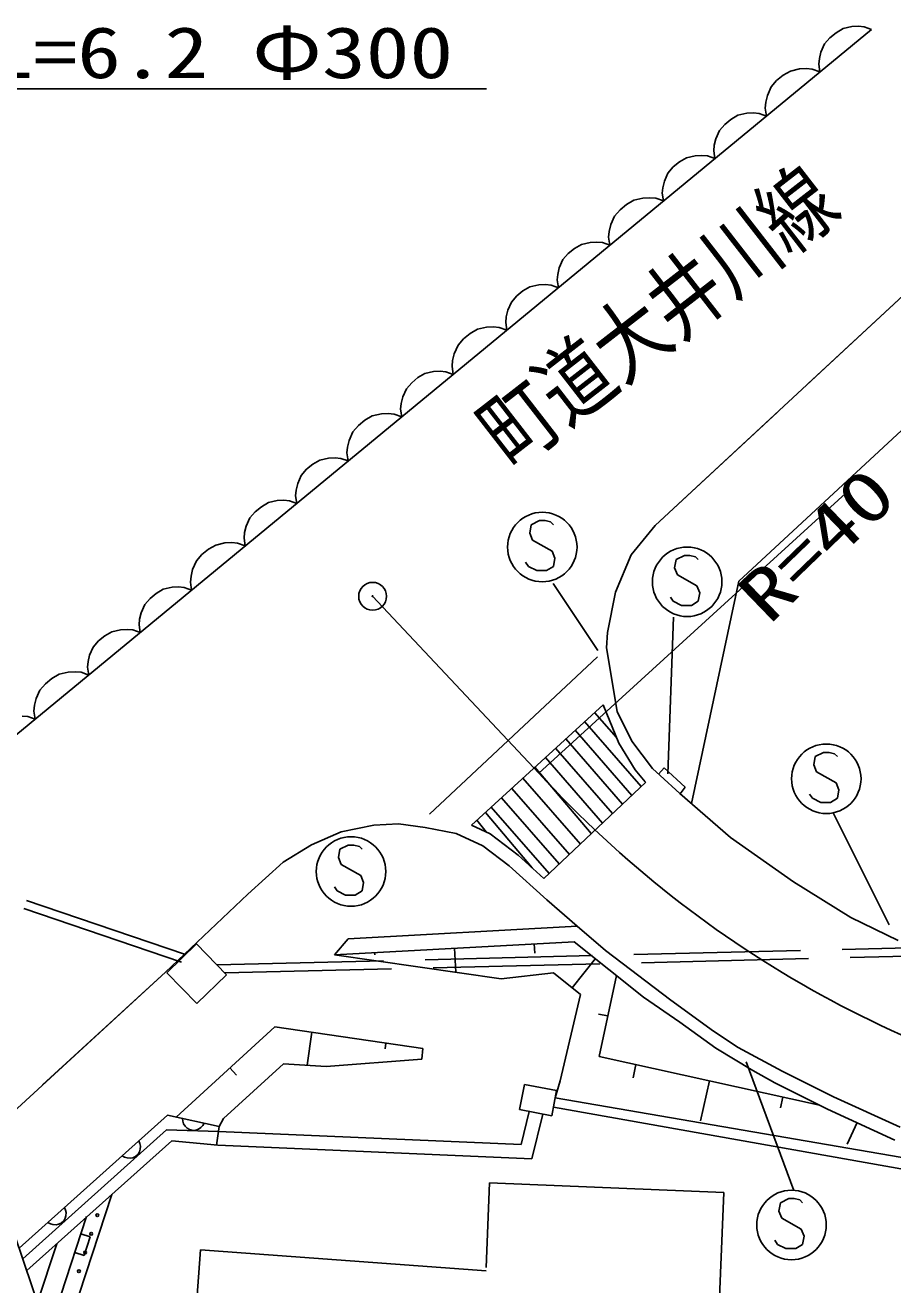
# Model space of a CAD drawing. Units: millimetres, scale not verified. Extents: x 40000 to 680000, y 20000 to 380000.
# Drawn here: x 69918 to 101127, y 293708 to 339029 of the extents above; entities that cross this region are included whole.
import ezdxf
from ezdxf.enums import TextEntityAlignment as Align

# ---------------------------------------------------------------- set-up
doc = ezdxf.new("R2010")
doc.units = ezdxf.units.MM
doc.header["$LTSCALE"] = 1000
for name, pattern in [('CHAIN', [18.5, 12, -1.5, 3.5, -1.5]), ('DASHED', [7.5, 6, -1.5]), ('LONG_DASHED_DOTTED', [15.25, 12, -1.5, 0.25, -1.5])]:
    doc.linetypes.add(name, pattern=pattern)
for name, color, linetype, lineweight in [('M-BGD', 7, 'Continuous', 25), ('M-BGD-EXST', 2, 'Continuous', 25), ('M-BMK', 3, 'CHAIN', 25), ('M-BMK-OTRS', 2, 'LONG_DASHED_DOTTED', 25), ('M-BMK-SRVR', 3, 'Continuous', 25), ('M-STR-HTXT', 5, 'Continuous', 25), ('M-STR-STRC', 5, 'Continuous', 25)]:
    doc.layers.add(name, color=color, linetype=linetype, lineweight=lineweight)
doc.styles.add('ＭＳ ゴシック', font='')
doc.styles.get('ＭＳ ゴシック').set_extended_font_data('MS Gothic')

msp = doc.modelspace()

# ---------------------------------------------------------------- linework, layer by layer
at = {"layer": 'M-BGD'}
for p, q in [((64663, 309430), (100358, 338876)), ((98863, 338576), (98671, 338356)), ((99085, 338760), (98863, 338576)), ((99338, 338906), (99085, 338760)), ((99652, 338978), (99338, 338906)), ((99891, 338989), (99652, 338978)), ((100094, 338970), (99891, 338989)), ((100358, 338876), (100094, 338970)), ((98671, 338356), (98541, 338062)), ((98484, 337829), (98465, 337626)), ((98541, 338062), (98484, 337829)), ((97181, 337228), (96949, 337037)), ((97444, 337380), (97181, 337228)), ((97771, 337455), (97444, 337380)), ((98021, 337467), (97771, 337455)), ((98232, 337446), (98021, 337467)), ((98507, 337349), (98232, 337446)), ((98465, 337626), (98507, 337349)), ((96750, 336807), (96614, 336501)), ((96949, 337037), (96750, 336807)), ((96614, 336501), (96555, 336258)), ((95872, 335860), (95558, 335788)), ((96112, 335871), (95872, 335860)), ((96314, 335852), (96112, 335871)), ((96578, 335758), (96314, 335852)), ((96555, 336258), (96535, 336046)), ((96535, 336046), (96578, 335758)), ((95083, 335458), (94892, 335238)), ((95305, 335642), (95083, 335458)), ((95558, 335788), (95305, 335642)), ((94761, 334944), (94705, 334710)), ((94892, 335238), (94761, 334944)), ((94705, 334710), (94685, 334508)), ((94685, 334508), (94727, 334231)), ((93454, 334114), (93232, 333931)), ((93707, 334261), (93454, 334114)), ((94021, 334333), (93707, 334261)), ((94260, 334344), (94021, 334333)), ((94463, 334324), (94260, 334344)), ((94727, 334231), (94463, 334324)), ((93040, 333711), (92910, 333416)), ((93232, 333931), (93040, 333711)), ((92853, 333183), (92834, 332980)), ((92910, 333416), (92853, 333183)), ((91813, 332735), (91550, 332582)), ((92140, 332810), (91813, 332735)), ((92389, 332821), (92140, 332810)), ((92601, 332801), (92389, 332821)), ((92875, 332704), (92601, 332801)), ((92834, 332980), (92875, 332704)), ((91318, 332391), (91119, 332162)), ((91550, 332582), (91318, 332391)), ((90983, 331855), (90924, 331612)), ((91119, 332162), (90983, 331855)), ((90924, 331612), (90904, 331401)), ((90904, 331401), (90947, 331113)), ((89674, 330996), (89452, 330813)), ((89927, 331142), (89674, 330996)), ((90241, 331215), (89927, 331142)), ((90480, 331226), (90241, 331215)), ((90683, 331206), (90480, 331226)), ((90947, 331113), (90683, 331206)), ((89260, 330593), (89130, 330298)), ((89452, 330813), (89260, 330593)), ((89073, 330065), (89054, 329862)), ((89130, 330298), (89073, 330065)), ((88076, 329615), (87823, 329469)), ((88389, 329687), (88076, 329615)), ((88629, 329698), (88389, 329687)), ((88832, 329679), (88629, 329698)), ((89096, 329585), (88832, 329679)), ((89054, 329862), (89096, 329585)), ((87409, 329065), (87279, 328771)), ((87601, 329286), (87409, 329065)), ((87823, 329469), (87601, 329286)), ((87279, 328771), (87222, 328538)), ((86509, 328164), (86182, 328089)), ((86758, 328176), (86509, 328164)), ((86969, 328156), (86758, 328176)), ((87244, 328058), (86969, 328156)), ((87222, 328538), (87203, 328335)), ((87203, 328335), (87244, 328058)), ((85687, 327746), (85487, 327516)), ((85918, 327937), (85687, 327746)), ((86182, 328089), (85918, 327937)), ((85487, 327516), (85352, 327210)), ((85293, 326967), (85272, 326756)), ((85352, 327210), (85293, 326967)), ((84043, 326351), (83821, 326167)), ((84296, 326497), (84043, 326351)), ((84610, 326569), (84296, 326497)), ((84849, 326580), (84610, 326569)), ((85052, 326561), (84849, 326580)), ((85316, 326467), (85052, 326561)), ((85272, 326756), (85316, 326467)), ((83629, 325947), (83499, 325653)), ((83821, 326167), (83629, 325947)), ((83442, 325420), (83423, 325217)), ((83499, 325653), (83442, 325420)), ((82402, 324971), (82139, 324819)), ((82729, 325046), (82402, 324971)), ((82979, 325058), (82729, 325046)), ((83190, 325037), (82979, 325058)), ((83464, 324940), (83190, 325037)), ((83423, 325217), (83464, 324940)), ((81907, 324628), (81708, 324398)), ((82139, 324819), (81907, 324628)), ((81572, 324092), (81513, 323849)), ((81708, 324398), (81572, 324092)), ((101435, 324443), (95585, 319023)), ((81513, 323849), (81493, 323637)), ((81493, 323637), (81536, 323349)), ((80263, 323233), (80041, 323049)), ((80516, 323379), (80263, 323233)), ((80830, 323451), (80516, 323379)), ((81069, 323462), (80830, 323451)), ((81272, 323443), (81069, 323462)), ((81536, 323349), (81272, 323443)), ((79849, 322829), (79719, 322535)), ((80041, 323049), (79849, 322829)), ((79662, 322301), (79643, 322099)), ((79719, 322535), (79662, 322301)), ((78665, 321851), (78412, 321705)), ((78978, 321924), (78665, 321851)), ((79218, 321935), (78978, 321924)), ((79421, 321915), (79218, 321935)), ((79685, 321822), (79421, 321915)), ((79643, 322099), (79685, 321822)), ((78190, 321522), (77998, 321302)), ((78412, 321705), (78190, 321522)), ((77868, 321007), (77811, 320774)), ((77998, 321302), (77868, 321007)), ((77811, 320774), (77792, 320571)), ((77792, 320571), (77833, 320295)), ((76276, 319982), (76077, 319753)), ((76508, 320173), (76276, 319982)), ((76771, 320325), (76508, 320173)), ((77098, 320401), (76771, 320325)), ((77347, 320412), (77098, 320401)), ((77559, 320392), (77347, 320412)), ((77833, 320295), (77559, 320392)), ((76077, 319753), (75941, 319446)), ((75882, 319203), (75861, 318992)), ((75941, 319446), (75882, 319203)), ((74885, 318733), (74632, 318587)), ((75199, 318806), (74885, 318733)), ((75438, 318817), (75199, 318806)), ((75641, 318797), (75438, 318817)), ((75905, 318704), (75641, 318797)), ((75861, 318992), (75905, 318704)), ((95585, 319023), (93884, 311024)), ((74218, 318184), (74088, 317889)), ((74410, 318404), (74218, 318184)), ((74632, 318587), (74410, 318404)), ((74088, 317889), (74031, 317656)), ((73347, 317278), (73033, 317206)), ((73587, 317289), (73347, 317278)), ((73790, 317270), (73587, 317289)), ((74054, 317176), (73790, 317270)), ((74031, 317656), (74012, 317453)), ((74012, 317453), (74054, 317176)), ((72559, 316877), (72367, 316656)), ((72781, 317060), (72559, 316877)), ((73033, 317206), (72781, 317060)), ((72236, 316362), (72180, 316129)), ((72367, 316656), (72236, 316362)), ((90822, 316631), (91208, 314341)), ((72180, 316129), (72161, 315926)), ((72161, 315926), (72202, 315649)), ((90500, 316305), (84456, 310643)), ((70876, 315528), (70645, 315337)), ((71140, 315680), (70876, 315528)), ((71466, 315755), (71140, 315680)), ((71716, 315767), (71466, 315755)), ((71927, 315747), (71716, 315767)), ((72202, 315649), (71927, 315747)), ((70445, 315107), (70309, 314801)), ((70645, 315337), (70445, 315107)), ((70251, 314558), (70230, 314347)), ((70309, 314801), (70251, 314558)), ((90704, 314581), (85974, 310243)), ((90706, 314575), (91266, 313199)), ((70010, 314152), (69807, 314171)), ((70274, 314058), (70010, 314152)), ((70230, 314347), (70274, 314058)), ((90397, 314299), (91183, 313401)), ((91208, 314341), (91737, 313264)), ((91740, 311319), (89699, 313659)), ((92075, 311635), (90038, 313970)), ((91407, 311004), (89361, 313350)), ((91266, 313199), (91857, 312242)), ((91737, 313264), (92482, 312285)), ((91046, 310663), (88996, 313014)), ((88253, 312333), (90281, 309941)), ((90684, 310321), (88629, 312678)), ((92482, 312285), (92754, 312031)), ((92695, 312086), (92907, 312314)), ((92907, 312314), (93657, 311619)), ((89887, 309568), (87821, 311937)), ((91857, 312242), (92224, 311808)), ((92754, 312031), (93464, 311388)), ((89493, 309196), (87422, 311571)), ((92243, 311793), (88575, 308330)), ((93464, 311388), (95291, 309805)), ((93657, 311619), (93480, 311374)), ((89129, 308853), (87054, 311233)), ((86470, 310698), (88159, 308707)), ((88766, 308510), (86685, 310895)), ((80218, 309544), (81278, 310009)), ((81278, 310009), (82457, 310251)), ((82457, 310251), (83349, 310298)), ((83349, 310298), (84307, 310162)), ((84307, 310162), (85415, 309948)), ((85974, 310243), (86641, 309939)), ((86169, 310422), (86501, 310002)), ((79198, 308917), (80218, 309544)), ((85415, 309948), (86382, 309507)), ((86641, 309939), (87651, 309166)), ((95291, 309805), (97555, 308212)), ((86382, 309507), (87331, 308781)), ((87651, 309166), (88575, 308330)), ((77927, 307769), (79198, 308917)), ((87331, 308781), (88687, 307555)), ((97555, 308212), (99616, 306918)), ((74966, 304956), (77927, 307769)), ((88687, 307555), (89776, 306612)), ((99616, 306918), (101319, 306094)), ((89776, 306612), (81532, 306157)), ((89776, 306612), (90795, 305731)), ((75014, 304936), (76085, 305971)), ((76085, 305971), (77159, 304860)), ((81532, 306157), (81049, 305586)), ((81049, 305586), (89666, 306053)), ((88230, 305975), (88248, 305642)), ((89666, 306053), (92161, 304062)), ((81049, 305586), (87041, 304719)), ((82485, 305664), (82490, 305577)), ((85357, 305819), (85404, 304956)), ((90795, 305731), (93148, 303954)), ((90427, 305446), (89590, 304398)), ((76089, 303825), (75014, 304936)), ((77159, 304860), (76089, 303825)), ((87041, 304719), (88925, 304936)), ((88925, 304936), (89895, 304151)), ((90569, 301922), (91187, 304839)), ((89895, 304151), (89163, 301053)), ((92161, 304062), (93464, 303159)), ((93148, 303954), (94681, 302840)), ((90878, 303381), (90544, 303451)), ((78897, 302985), (75352, 299744)), ((84222, 302216), (78897, 302985)), ((80229, 302793), (80057, 301606)), ((93464, 303159), (94759, 302220)), ((94681, 302840), (95569, 302249)), ((82891, 302408), (82861, 302201)), ((84191, 301826), (84222, 302216)), ((98486, 300169), (90569, 301922)), ((94759, 302220), (96092, 301414)), ((97144, 301398), (95569, 302249)), ((77047, 299688), (79205, 301664)), ((77284, 301510), (77523, 301248)), ((79205, 301664), (80739, 301560)), ((80739, 301560), (84191, 301826)), ((91889, 301630), (91782, 301149)), ((96881, 300970), (96092, 301414)), ((97144, 301398), (98995, 300474)), ((89163, 301053), (88977, 300431)), ((94528, 301046), (94209, 299606)), ((96881, 300970), (98780, 300023)), ((87704, 300013), (87879, 300921)), ((87879, 300921), (89032, 300700)), ((89032, 300700), (88857, 299791)), ((88921, 300101), (116040, 295285)), ((116164, 295771), (88977, 300431)), ((97167, 300461), (97082, 300078)), ((98995, 300474), (101392, 299379)), ((69700, 295024), (75039, 299813)), ((75039, 299813), (76894, 299403)), ((75576, 299694), (75586, 299593)), ((75586, 299593), (75616, 299505)), ((77047, 299688), (76894, 299403)), ((88857, 299791), (87704, 300013)), ((88049, 299947), (87759, 298760)), ((88540, 299852), (88147, 298243)), ((98780, 300023), (101199, 298917)), ((75005, 299290), (69832, 294637)), ((76869, 299229), (75005, 299290)), ((75616, 299505), (75677, 299410)), ((75677, 299410), (75745, 299346)), ((75745, 299346), (75831, 299294)), ((75831, 299294), (75956, 299266)), ((75956, 299266), (76057, 299277)), ((76057, 299277), (76146, 299306)), ((76146, 299306), (76241, 299367)), ((76241, 299367), (76305, 299435)), ((76305, 299435), (76357, 299522)), ((76894, 299403), (76793, 298735)), ((87759, 298760), (76869, 299229)), ((99843, 299543), (99487, 298773)), ((75191, 298889), (69972, 294224)), ((74042, 298790), (74002, 298883)), ((74060, 298698), (74042, 298790)), ((74054, 298585), (74060, 298698)), ((76850, 298730), (75191, 298889)), ((88147, 298243), (76850, 298730)), ((73406, 298348), (73494, 298298)), ((73494, 298298), (73583, 298271)), ((73583, 298271), (73696, 298265)), ((73696, 298265), (73788, 298282)), ((73788, 298282), (73881, 298323)), ((73881, 298323), (73976, 298408)), ((73976, 298408), (74026, 298496)), ((74026, 298496), (74054, 298585)), ((86498, 294333), (86625, 297375)), ((86625, 297375), (95051, 297024)), ((71076, 290981), (73035, 296962)), ((95051, 297024), (94207, 276759)), ((71373, 296396), (71333, 296488)), ((70737, 295954), (70825, 295904)), ((72125, 296168), (71197, 293334)), ((71212, 295928), (71307, 296014)), ((71307, 296014), (71357, 296102)), ((71357, 296102), (71384, 296191)), ((71391, 296304), (71373, 296396)), ((71384, 296191), (71391, 296304)), ((70825, 295904), (70914, 295877)), ((70914, 295877), (71027, 295870)), ((71027, 295870), (71119, 295888)), ((71119, 295888), (71212, 295928)), ((72252, 295431), (71919, 295540)), ((70363, 293078), (71050, 295188)), ((72034, 294766), (72252, 295431)), ((71701, 294875), (72034, 294766)), ((75109, 279845), (76229, 294966)), ((76229, 294966), (86498, 294206))]:
    msp.add_line(p, q, dxfattribs=at)
at = {"layer": 'M-BGD', "linetype": 'DASHED'}
for p, q in [((92578, 321026), (108070, 335414)), ((91721, 319969), (92578, 321026)), ((91154, 318635), (91721, 319969)), ((90859, 317183), (91154, 318635)), ((90822, 316631), (90859, 317183)), ((75545, 305317), (64187, 309186)), ((75642, 305601), (64284, 309470)), ((76811, 305220), (104959, 305917)), ((77095, 304927), (105604, 305633)), ((74966, 304956), (68377, 298912))]:
    msp.add_line(p, q, dxfattribs=at)
at = {"layer": 'M-BGD'}
for centre in [(72512, 296213), (72292, 295541), (72072, 294869), (71851, 294197)]:
    msp.add_circle(centre, 50, dxfattribs=at)
at = {"layer": 'M-BGD-EXST'}
for p, q in [((88118, 321054), (88068, 320754)), ((88418, 321204), (88118, 321054)), ((88618, 321204), (88418, 321204)), ((88818, 321154), (88618, 321204)), ((88918, 321054), (88818, 321154)), ((88068, 320754), (88168, 320504)), ((88168, 320504), (88868, 320104)), ((88868, 320104), (88968, 319854)), ((88018, 319554), (87918, 319704)), ((88318, 319404), (88018, 319554)), ((88918, 319554), (88668, 319404)), ((88968, 319854), (88918, 319554)), ((93330, 319803), (93280, 319503)), ((93630, 319953), (93330, 319803)), ((93830, 319953), (93630, 319953)), ((94030, 319903), (93830, 319953)), ((94130, 319803), (94030, 319903)), ((88668, 319404), (88318, 319404)), ((93280, 319503), (93380, 319253)), ((93380, 319253), (94080, 318853)), ((88912, 318942), (90522, 316526)), ((94080, 318853), (94180, 318603)), ((93230, 318303), (93130, 318453)), ((93530, 318153), (93230, 318303)), ((94130, 318303), (93880, 318153)), ((94180, 318603), (94130, 318303)), ((93240, 317734), (93039, 312097)), ((93880, 318153), (93530, 318153)), ((98634, 312865), (98334, 312715)), ((98834, 312865), (98634, 312865)), ((99034, 312815), (98834, 312865)), ((99134, 312715), (99034, 312815)), ((98334, 312715), (98284, 312415)), ((98284, 312415), (98384, 312165)), ((98384, 312165), (99084, 311765)), ((98234, 311215), (98134, 311365)), ((99084, 311765), (99184, 311515)), ((99184, 311515), (99134, 311215)), ((98534, 311065), (98234, 311215)), ((98884, 311065), (98534, 311065)), ((99134, 311215), (98884, 311065)), ((98978, 310688), (100991, 306662)), ((81238, 309379), (81188, 309079)), ((81538, 309529), (81238, 309379)), ((81738, 309529), (81538, 309529)), ((81938, 309479), (81738, 309529)), ((82038, 309379), (81938, 309479)), ((81188, 309079), (81288, 308829)), ((81288, 308829), (81988, 308429)), ((81988, 308429), (82088, 308179)), ((81138, 307879), (81038, 308029)), ((81438, 307729), (81138, 307879)), ((82038, 307879), (81788, 307729)), ((82088, 308179), (82038, 307879)), ((81788, 307729), (81438, 307729)), ((97569, 297099), (95857, 301729)), ((97083, 296661), (97033, 296361)), ((97383, 296811), (97083, 296661)), ((97583, 296811), (97383, 296811)), ((97783, 296761), (97583, 296811)), ((97883, 296661), (97783, 296761)), ((97033, 296361), (97133, 296111)), ((97133, 296111), (97833, 295711)), ((97833, 295711), (97933, 295461)), ((96983, 295161), (96883, 295311)), ((97283, 295011), (96983, 295161)), ((97883, 295161), (97633, 295011)), ((97933, 295461), (97883, 295161)), ((97633, 295011), (97283, 295011))]:
    msp.add_line(p, q, dxfattribs=at)
for centre in [(88518, 320254), (93730, 319003), (98734, 311915), (81638, 308579), (97483, 295861)]:
    msp.add_circle(centre, 1250, dxfattribs=at)
at = {"layer": 'M-BMK'}
msp.add_line((88397, 312122), (82414, 318482), dxfattribs=at)
at = {"layer": 'M-BMK', "linetype": 'Continuous'}
msp.add_arc((117608, 338809), 39565, 222.4143, 259.9604, dxfattribs=at)
at = {"layer": 'M-BMK-OTRS'}
msp.add_line((66690, 303873), (76598, 274753), dxfattribs=at)
at = {"layer": 'M-BMK-SRVR'}
for radius in [500, 20]:
    msp.add_circle((82414, 318482), radius, dxfattribs=at)
at = {"layer": 'M-STR-HTXT'}
for p, q in [((63013, 336736), (86508, 336736)), ((88397, 312122), (99570, 322317))]:
    msp.add_line(p, q, dxfattribs=at)
at = {"layer": 'M-STR-STRC'}
for p, q in [((92578, 321026), (108070, 335414)), ((91721, 319969), (92578, 321026)), ((91154, 318635), (91721, 319969)), ((90859, 317183), (91154, 318635)), ((90822, 316631), (90859, 317183)), ((90822, 316631), (91208, 314341)), ((91208, 314341), (91737, 313264)), ((91737, 313264), (92482, 312285)), ((92482, 312285), (92754, 312031)), ((92754, 312031), (93464, 311388)), ((93464, 311388), (95291, 309805)), ((80218, 309544), (81278, 310009)), ((81278, 310009), (82457, 310251)), ((82457, 310251), (83349, 310298)), ((83349, 310298), (84307, 310162)), ((84307, 310162), (85415, 309948)), ((79198, 308917), (80218, 309544)), ((85415, 309948), (86382, 309507)), ((95291, 309805), (97555, 308212)), ((86382, 309507), (87331, 308781)), ((77927, 307769), (79198, 308917)), ((87331, 308781), (88687, 307555)), ((97555, 308212), (99616, 306918)), ((74966, 304956), (77927, 307769)), ((88687, 307555), (89776, 306612)), ((99616, 306918), (101319, 306094)), ((89776, 306612), (90795, 305731)), ((75014, 304936), (76085, 305971)), ((74966, 304956), (68377, 298912))]:
    msp.add_line(p, q, dxfattribs=at)

# ---------------------------------------------------------------- texts
at = {"layer": 'M-BGD', "style": 'ＭＳ ゴシック', "width": 0.8}
msp.add_text('町道大井川線', height=2309, rotation=37.8, dxfattribs=at).set_placement((87835, 322461), align=Align.BOTTOM_LEFT)
at = {"layer": 'M-STR-HTXT', "style": 'ＭＳ ゴシック', "width": 1.25}
msp.add_text('HP L=6.2 Φ300', height=1848, dxfattribs=at).set_placement((63931, 336569), align=Align.BOTTOM_LEFT)
at = {"layer": 'M-STR-HTXT', "style": 'ＭＳ ゴシック', "width": 1.3}
msp.add_text('R=40', height=1848, rotation=44, dxfattribs=at).set_placement((97058, 317016), align=Align.BOTTOM_LEFT)

doc.saveas('drawing.dxf')
